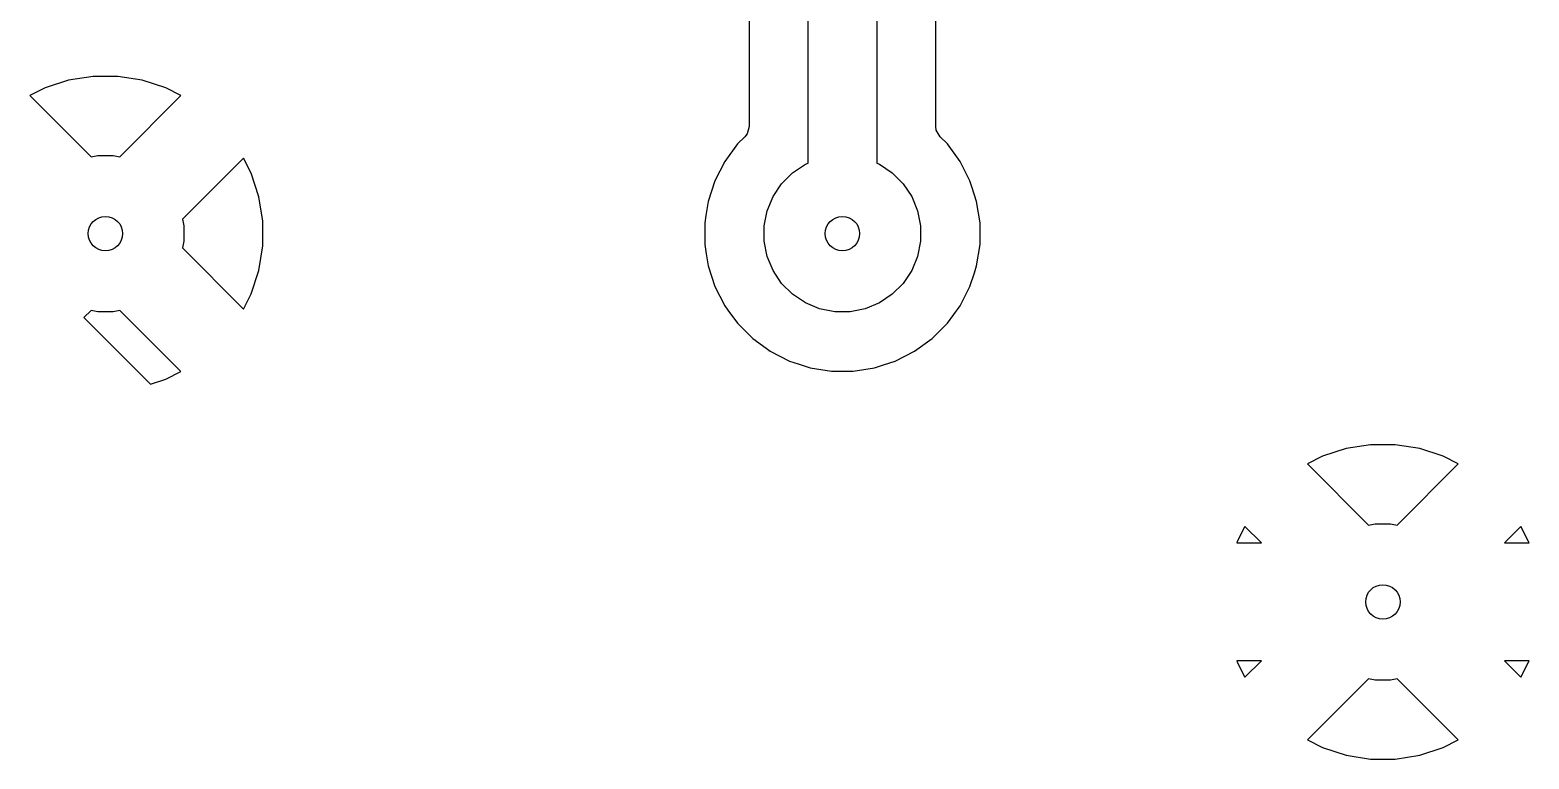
# Model space of a CAD drawing. Extents: x 70.6 to 149.6, y -117.6 to -52.5.
# Drawn here: x 96.02 to 111.27, y -96.09 to -88.67 of the extents above; entities that cross this region are included whole.
import ezdxf

# ---------------------------------------------------------------- set-up
doc = ezdxf.new("R2010")
doc.units = 0
doc.layers.add('BLACK', color=7, linetype='CONTINUOUS')

msp = doc.modelspace()

# ---------------------------------------------------------------- linework, layer by layer
at = {"layer": 'BLACK', "linetype": 'CONTINUOUS'}
for p, q in [((103.93334, -90.0244), (103.93334, -86.48117)), ((104.63334, -86.48117), (104.63334, -90.0244)), ((105.23384, -89.649345), (105.23384, -86.486047)), ((103.33284, -86.582152), (103.33284, -89.649345)), ((96.408666, -89.180568), (96.169159, -89.258389)), ((96.657422, -89.14117), (96.408666, -89.180567)), ((96.408666, -89.180567), (96.408666, -89.180568)), ((96.909258, -89.14117), (96.657422, -89.14117)), ((97.158013, -89.180567), (96.909258, -89.14117)), ((97.158013, -89.180568), (97.158013, -89.180567)), ((97.39752, -89.258389), (97.158013, -89.180568)), ((96.169141, -89.258396), (96.015332, -89.336765)), ((96.015332, -89.336765), (96.015332, -89.336766)), ((96.015332, -89.336766), (96.637083, -89.958517)), ((96.169159, -89.258389), (96.169141, -89.258396)), ((96.929595, -89.958516), (97.551346, -89.336766)), ((97.397532, -89.258393), (97.39752, -89.258389)), ((97.551346, -89.336766), (97.397532, -89.258393)), ((103.33284, -89.649345), (103.312878, -89.723845)), ((105.238917, -89.687909), (105.23384, -89.649345)), ((105.277481, -89.754704), (105.238917, -89.687909)), ((103.215097, -89.828806), (103.085526, -90.007145)), ((103.215099, -89.828803), (103.215097, -89.828806)), ((103.289199, -89.754704), (103.215099, -89.828803)), ((103.312878, -89.723845), (103.289199, -89.754704)), ((105.351582, -89.828805), (105.277481, -89.754704)), ((105.481155, -90.007148), (105.351582, -89.828805)), ((96.637083, -89.958517), (96.704926, -89.945022)), ((96.704926, -89.945022), (96.861754, -89.945022)), ((96.861754, -89.945022), (96.929595, -89.958516)), ((98.187742, -89.973162), (97.565992, -90.594912)), ((98.266118, -90.12698), (98.187742, -89.973162)), ((98.343942, -90.366496), (98.266118, -90.12698)), ((103.085525, -90.007146), (102.985445, -90.203563)), ((103.085526, -90.007145), (103.085525, -90.007146)), ((103.664932, -90.233655), (103.775825, -90.122762)), ((103.775825, -90.122762), (103.906223, -90.035633)), ((103.906223, -90.035633), (103.93334, -90.0244)), ((104.63334, -90.0244), (104.660457, -90.035633)), ((104.660457, -90.035633), (104.790855, -90.122762)), ((104.790855, -90.122762), (104.901748, -90.233655)), ((105.581235, -90.203564), (105.481155, -90.007148)), ((102.985445, -90.203563), (102.917325, -90.413213)), ((103.577803, -90.364053), (103.664932, -90.233655)), ((104.901748, -90.233655), (104.988877, -90.364053)), ((105.604385, -90.274814), (105.581235, -90.203564)), ((105.649354, -90.413213), (105.604385, -90.274814)), ((98.38334, -90.615251), (98.343942, -90.366496)), ((102.917325, -90.413213), (102.894335, -90.558371)), ((103.517788, -90.508942), (103.577803, -90.364053)), ((104.988877, -90.364053), (105.048892, -90.508942)), ((105.649354, -90.413218), (105.649354, -90.413213)), ((105.649355, -90.413219), (105.649354, -90.413218)), ((105.68384, -90.630948), (105.649355, -90.413219)), ((97.565992, -90.594912), (97.579488, -90.662756)), ((98.38334, -90.867088), (98.38334, -90.615251)), ((102.894335, -90.558371), (102.88284, -90.630948)), ((103.487192, -90.662756), (103.517788, -90.508942)), ((105.048892, -90.508942), (105.079488, -90.662756)), ((97.579488, -90.662756), (97.579488, -90.819584)), ((102.88284, -90.630948), (102.88284, -90.851392)), ((103.487192, -90.819584), (103.487192, -90.662756)), ((105.079488, -90.662756), (105.079488, -90.819584)), ((105.68384, -90.851392), (105.68384, -90.630948)), ((97.579488, -90.819584), (97.565992, -90.887426)), ((97.565992, -90.887426), (98.187742, -91.509176)), ((98.343942, -91.115843), (98.38334, -90.867088)), ((102.88284, -90.851392), (102.898166, -90.94816)), ((103.517788, -90.973398), (103.487192, -90.819584)), ((105.079488, -90.819584), (105.048892, -90.973398)), ((105.649355, -91.069121), (105.68384, -90.851392)), ((102.898166, -90.94816), (102.917325, -91.069126)), ((102.917325, -91.069126), (102.985445, -91.278776)), ((103.577803, -91.118287), (103.517788, -90.973398)), ((105.048892, -90.973398), (104.988877, -91.118287)), ((105.625945, -91.14117), (105.649354, -91.069126)), ((105.649354, -91.069126), (105.649355, -91.069121)), ((98.266118, -91.355359), (98.343941, -91.115843)), ((98.343941, -91.115843), (98.343942, -91.115843)), ((103.664932, -91.248685), (103.577803, -91.118287)), ((104.988877, -91.118287), (104.901748, -91.248685)), ((105.581235, -91.278776), (105.625945, -91.14117)), ((98.187743, -91.509176), (98.266118, -91.355359)), ((102.985445, -91.278776), (103.085525, -91.475193)), ((103.775825, -91.359578), (103.664932, -91.248685)), ((103.906223, -91.446707), (103.775825, -91.359578)), ((104.790855, -91.359578), (104.660457, -91.446707)), ((104.901748, -91.248685), (104.790855, -91.359578)), ((105.481155, -91.475192), (105.581235, -91.278776)), ((96.637082, -91.523822), (96.564451, -91.596453)), ((96.704926, -91.537318), (96.637082, -91.523822)), ((96.929596, -91.523822), (96.861754, -91.537318)), ((97.551346, -92.145572), (96.929596, -91.523822)), ((98.187742, -91.509176), (98.187743, -91.509176)), ((103.085525, -91.475193), (103.085526, -91.475194)), ((103.085526, -91.475194), (103.118755, -91.52093)), ((103.118755, -91.52093), (103.215098, -91.653535)), ((104.051112, -91.506722), (103.906223, -91.446707)), ((104.204926, -91.537318), (104.051112, -91.506722)), ((104.515568, -91.506722), (104.361754, -91.537318)), ((104.660457, -91.446707), (104.515568, -91.506722)), ((105.351582, -91.653535), (105.481155, -91.475192)), ((96.564451, -91.596453), (97.242362, -92.274364)), ((96.861754, -91.537318), (96.704926, -91.537318)), ((103.215098, -91.653535), (103.370975, -91.809412)), ((104.361754, -91.537318), (104.204926, -91.537318)), ((105.195705, -91.809412), (105.351582, -91.653535)), ((103.370975, -91.809412), (103.508322, -91.9092)), ((105.017362, -91.938985), (105.195705, -91.809412)), ((103.508322, -91.9092), (103.549315, -91.938983)), ((103.549315, -91.938983), (103.549316, -91.938984)), ((103.549316, -91.938984), (103.549318, -91.938985)), ((103.549318, -91.938985), (103.745734, -92.039065)), ((104.820946, -92.039065), (105.017362, -91.938985)), ((103.745734, -92.039065), (103.832852, -92.067371)), ((103.832852, -92.067371), (103.955383, -92.107184)), ((103.955383, -92.107184), (103.955388, -92.107184)), ((103.955388, -92.107184), (103.955389, -92.107185)), ((103.955389, -92.107185), (104.173118, -92.14167)), ((104.173118, -92.14167), (104.173122, -92.14167)), ((104.173122, -92.14167), (104.393558, -92.14167)), ((104.393558, -92.14167), (104.393562, -92.14167)), ((104.393562, -92.14167), (104.611291, -92.107185)), ((104.611291, -92.107185), (104.611292, -92.107184)), ((104.611292, -92.107184), (104.611296, -92.107184)), ((104.611296, -92.107184), (104.700754, -92.078117)), ((104.700754, -92.078117), (104.820946, -92.039065)), ((97.242362, -92.274364), (97.397529, -92.223948)), ((97.397529, -92.223948), (97.551346, -92.145573)), ((97.551346, -92.145573), (97.551346, -92.145572)), ((109.657422, -92.89117), (109.408666, -92.930567)), ((109.909258, -92.89117), (109.657422, -92.89117)), ((110.158013, -92.930567), (109.909258, -92.89117)), ((109.169141, -93.008396), (109.015332, -93.086765)), ((109.169159, -93.008389), (109.169141, -93.008396)), ((109.408666, -92.930568), (109.169159, -93.008389)), ((109.408666, -92.930567), (109.408666, -92.930568)), ((110.158013, -92.930568), (110.158013, -92.930567)), ((110.39752, -93.008389), (110.158013, -92.930568)), ((110.397532, -93.008393), (110.39752, -93.008389)), ((110.551346, -93.086766), (110.397532, -93.008393)), ((109.015332, -93.086765), (109.015332, -93.086766)), ((109.015332, -93.086766), (109.637083, -93.708517)), ((109.929595, -93.708516), (110.551346, -93.086766)), ((108.378935, -93.723162), (108.300566, -93.876971)), ((108.378936, -93.723162), (108.378935, -93.723162)), ((108.546944, -93.89117), (108.378936, -93.723162)), ((109.637083, -93.708517), (109.704926, -93.695022)), ((109.704926, -93.695022), (109.861754, -93.695022)), ((109.861754, -93.695022), (109.929595, -93.708516)), ((111.187742, -93.723162), (111.019734, -93.89117)), ((111.266118, -93.87698), (111.187742, -93.723162)), ((108.300559, -93.876989), (108.295951, -93.89117)), ((108.295951, -93.89117), (108.546944, -93.89117)), ((108.300566, -93.876971), (108.300559, -93.876989)), ((111.019734, -93.89117), (111.270729, -93.89117)), ((111.270729, -93.89117), (111.266118, -93.87698)), ((108.295952, -95.09117), (108.300559, -95.10535)), ((108.546942, -95.09117), (108.295952, -95.09117)), ((108.300559, -95.10535), (108.300563, -95.105362)), ((108.300563, -95.105362), (108.378936, -95.259176)), ((108.378936, -95.259176), (108.546942, -95.09117)), ((111.019736, -95.09117), (111.187742, -95.259176)), ((111.270728, -95.09117), (111.019736, -95.09117)), ((111.187743, -95.259176), (111.266118, -95.105359)), ((111.266118, -95.105359), (111.270728, -95.09117)), ((109.637082, -95.273822), (109.015332, -95.895572)), ((109.704926, -95.287318), (109.637082, -95.273822)), ((109.861754, -95.287318), (109.704926, -95.287318)), ((109.929596, -95.273822), (109.861754, -95.287318)), ((110.551346, -95.895572), (109.929596, -95.273822)), ((111.187742, -95.259176), (111.187743, -95.259176)), ((109.015332, -95.895572), (109.015332, -95.895573)), ((109.015332, -95.895573), (109.16915, -95.973948)), ((110.397529, -95.973948), (110.551346, -95.895573)), ((110.551346, -95.895573), (110.551346, -95.895572)), ((109.16915, -95.973948), (109.408666, -96.051771)), ((109.408666, -96.051771), (109.408666, -96.051772)), ((109.408666, -96.051772), (109.657422, -96.09117)), ((109.657422, -96.09117), (109.909258, -96.09117)), ((109.909258, -96.09117), (110.158013, -96.051772)), ((110.158013, -96.051771), (110.397529, -95.973948)), ((110.158013, -96.051772), (110.158013, -96.051771))]:
    msp.add_line(p, q, dxfattribs=at)
at = {"layer": 'BLACK'}
for centre in [(96.78334, -90.74117), (96.78334, -90.74117), (104.28334, -90.74117), (104.28334, -90.74117), (109.78334, -94.49117), (109.78334, -94.49117)]:
    msp.add_circle(centre, 0.175, dxfattribs=at)
at = {"layer": 'WHITE'}
for centre in [(96.78334, -90.74117), (104.28334, -90.74117), (109.78334, -94.49117)]:
    msp.add_circle(centre, 0.175, dxfattribs=at)

doc.saveas('drawing.dxf')
